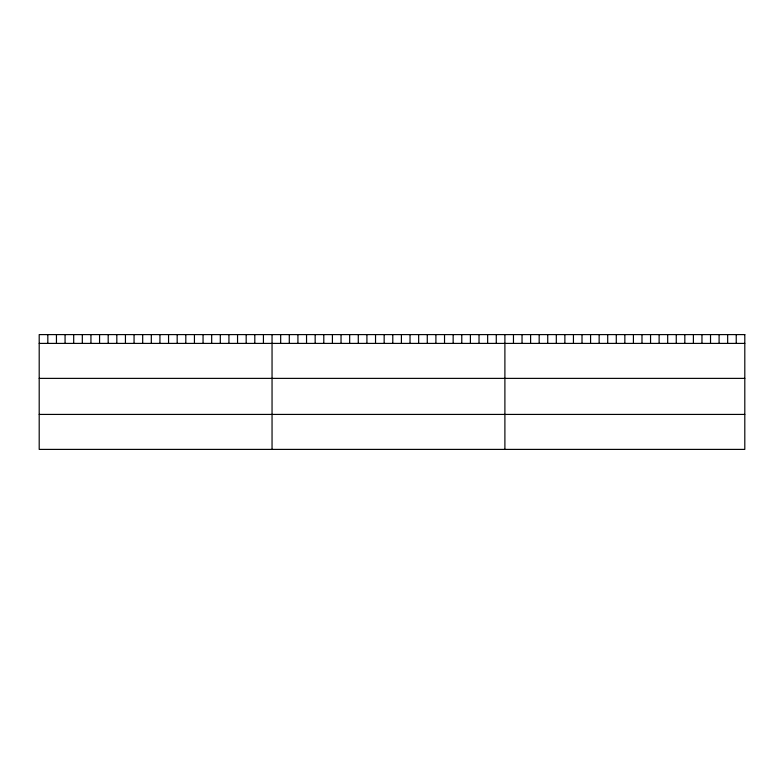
<?xml version="1.0" encoding="UTF-8"?>
<svg xmlns="http://www.w3.org/2000/svg" width="784" height="784" viewBox="0 0 784 784"><rect width="100%" height="100%" fill="white"/><g stroke="black" fill="none" stroke-linecap="round" stroke-linejoin="round"><path stroke-width="1.18" d="M39.2 343.402L744.8 343.402M39.2 378.378L744.8 378.378M39.2 414.422L744.8 414.422M736.235 334.601L736.235 343.402M727.66 334.601L727.66 343.402M719.095 334.601L719.095 343.402M710.529 334.601L710.529 343.402M701.964 334.601L701.964 343.402M693.389 334.601L693.389 343.402M684.824 334.601L684.824 343.402M676.259 334.601L676.259 343.402M667.684 334.601L667.684 343.402M659.119 334.601L659.119 343.402M650.553 334.601L650.553 343.402M641.988 334.601L641.988 343.402M633.413 334.601L633.413 343.402M624.848 334.601L624.848 343.402M616.283 334.601L616.283 343.402M607.708 334.601L607.708 343.402M599.143 334.601L599.143 343.402M590.577 334.601L590.577 343.402M582.012 334.601L582.012 343.402M573.437 334.601L573.437 343.402M564.872 334.601L564.872 343.402M556.307 334.601L556.307 343.402M547.732 334.601L547.732 343.402M539.167 334.601L539.167 343.402M530.601 334.601L530.601 343.402M522.036 334.601L522.036 343.402M513.461 334.601L513.461 343.402M504.896 334.601L504.896 449.399M496.272 334.601L496.272 343.402M487.648 334.601L487.648 343.402M479.024 334.601L479.024 343.402M470.4 334.601L470.4 343.402M461.776 334.601L461.776 343.402M453.152 334.601L453.152 343.402M444.528 334.601L444.528 343.402M435.904 334.601L435.904 343.402M427.28 334.601L427.28 343.402M418.656 334.601L418.656 343.402M410.032 334.601L410.032 343.402M401.408 334.601L401.408 343.402M392.784 334.601L392.784 343.402M384.16 334.601L384.16 343.402M375.536 334.601L375.536 343.402M366.912 334.601L366.912 343.402M358.288 334.601L358.288 343.402M349.664 334.601L349.664 343.402M341.04 334.601L341.04 343.402M332.416 334.601L332.416 343.402M323.792 334.601L323.792 343.402M315.168 334.601L315.168 343.402M306.544 334.601L306.544 343.402M297.92 334.601L297.92 343.402M289.296 334.601L289.296 343.402M280.672 334.601L280.672 343.402M272.048 334.601L272.048 449.399M263.424 334.601L263.424 343.402M254.8 334.601L254.8 343.402M246.176 334.601L246.176 343.402M237.552 334.601L237.552 343.402M228.928 334.601L228.928 343.402M220.304 334.601L220.304 343.402M211.68 334.601L211.68 343.402M203.056 334.601L203.056 343.402M194.432 334.601L194.432 343.402M185.808 334.601L185.808 343.402M177.184 334.601L177.184 343.402M168.56 334.601L168.56 343.402M159.936 334.601L159.936 343.402M151.312 334.601L151.312 343.402M142.688 334.601L142.688 343.402M134.064 334.601L134.064 343.402M125.44 334.601L125.44 343.402M116.816 334.601L116.816 343.402M108.192 334.601L108.192 343.402M99.568 334.601L99.568 343.402M90.944 334.601L90.944 343.402M82.32 334.601L82.32 343.402M73.696 334.601L73.696 343.402M65.072 334.601L65.072 343.402M56.448 334.601L56.448 343.402M47.824 334.601L47.824 343.402M744.8 334.601L39.2 334.601L39.2 449.399L744.8 449.399L744.8 334.601"/></g></svg>
